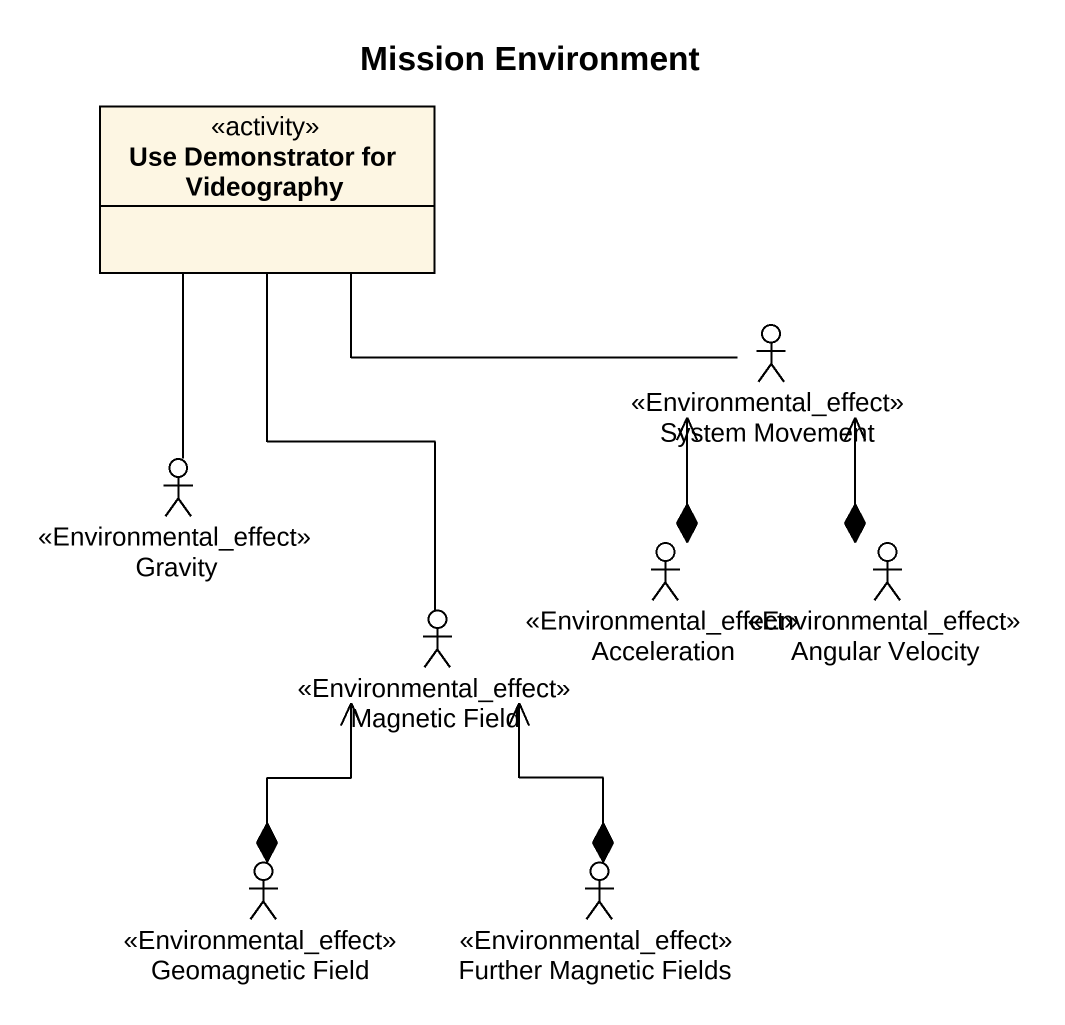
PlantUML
@startuml
title Mission Environment
allowmixing
hide circle
hide empty members
class "Use Demonstrator for Videography" as Use_Demonstrator_for <<activity>>
actor "System Movement" as System_Movement <<Environmental_effect>>
actor Gravity <<Environmental_effect>>
actor "Magnetic Field" as Magnetic_Field <<Environmental_effect>>
actor Acceleration <<Environmental_effect>>
actor "Angular Velocity" as Angular_Velocity <<Environmental_effect>>
actor "Geomagnetic Field" as Geomagnetic_Field <<Environmental_effect>>
actor "Further Magnetic Fields" as Further_Magnetic_Fields <<Environmental_effect>>
System_Movement -left- Use_Demonstrator_for
Gravity -up- Use_Demonstrator_for
Magnetic_Field -up- Use_Demonstrator_for
Acceleration *-up-> System_Movement
Angular_Velocity *-up-> System_Movement
Geomagnetic_Field *-up-> Magnetic_Field
Further_Magnetic_Fields *-up-> Magnetic_Field
@enduml
